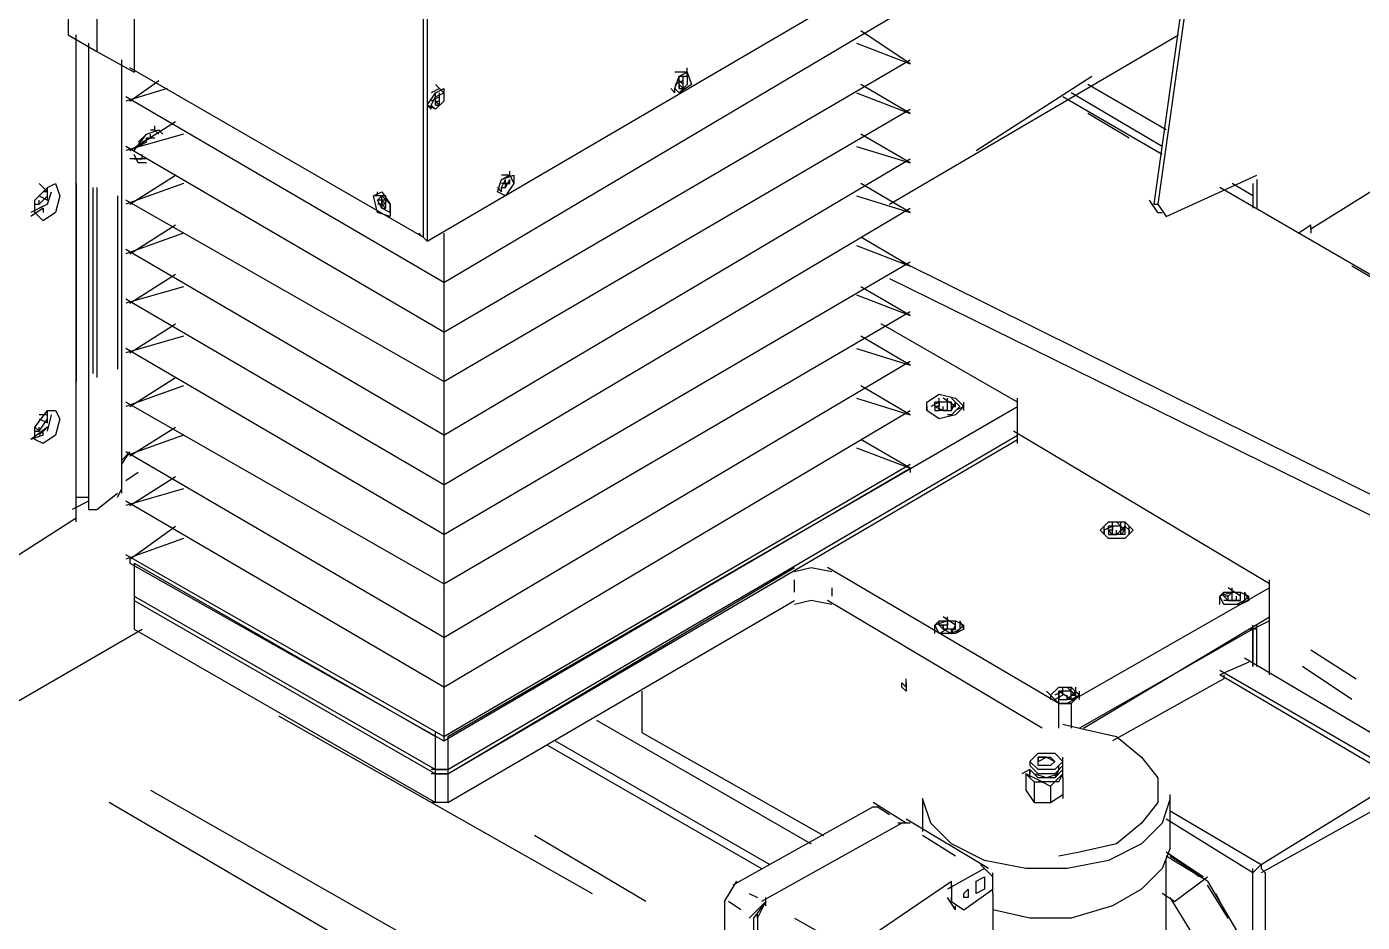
# Model space of a CAD drawing. Header units: inches. Extents: x 144 to 9879, y -166 to 6992.
# Drawn here: x 9093.6 to 9481.1, y 2898.8 to 3158.7 of the extents above; entities that cross this region are included whole.
import ezdxf

# ---------------------------------------------------------------- set-up
doc = ezdxf.new("R2010")
doc.units = ezdxf.units.IN
doc.header["$MEASUREMENT"] = 0

msp = doc.modelspace()

# ---------------------------------------------------------------- linework, layer by layer
at = {"color": 7}
for points in [[(9124.75, 3694.14), (9124.75, 3145.57)], [(9105.59, 3679.77), (9105.59, 3156.35)], [(9113.97, 3674.98), (9113.97, 3151.56)], [(9208.6, 3646.23), (9208.6, 3097.66)], [(9208.6, 3646.23), (9208.6, 3097.66)], [(9209.79, 3645.04), (9209.79, 3096.46)], [(9462.52, 3406.68), (9420.6, 3107.24)], [(9463.72, 3405.48), (9421.8, 3107.24)], [(9209.79, 3096.46), (9357.12, 3182.7)], [(9214.58, 3084.48), (9349.93, 3164.73)], [(9105.59, 3156.35), (9113.97, 3151.56)], [(9107.98, 3015.01), (9107.98, 3156.35)], [(9349.93, 3147.96), (9335.56, 3157.55)], [(9343.94, 3107.24), (9427.79, 3156.35)], [(9111.58, 3153.95), (9111.58, 3019.8)], [(9113.97, 3151.56), (9124.75, 3145.57)], [(9334.36, 3153.95), (9349.93, 3147.96)], [(9121.16, 3023.4), (9121.16, 3149.16)], [(9208.6, 3097.66), (9123.55, 3146.77)], [(9214.58, 3070.11), (9349.93, 3149.16)], [(9285.25, 3144.37), (9285.25, 3146.77)], [(9123.55, 3137.18), (9131.94, 3143.17)], [(9285.25, 3145.57), (9281.66, 3145.57)], [(9285.25, 3145.57), (9286.45, 3141.97), (9282.86, 3139.58), (9281.66, 3140.78), (9282.86, 3144.37), (9285.25, 3145.57)], [(9285.25, 3144.37), (9285.25, 3141.97), (9282.86, 3139.58), (9281.66, 3140.78), (9282.86, 3144.37), (9285.25, 3144.37)], [(9284.05, 3143.17), (9281.66, 3141.97)], [(9282.86, 3143.17), (9282.86, 3144.37)], [(9282.86, 3141.97), (9282.86, 3144.37)], [(9282.86, 3143.17), (9282.86, 3144.37)], [(9282.86, 3143.17), (9284.05, 3141.97)], [(9282.86, 3143.17), (9284.05, 3141.97)], [(9282.86, 3141.97), (9282.86, 3143.17)], [(9284.05, 3143.17), (9284.05, 3144.37)], [(9284.05, 3143.17), (9284.05, 3144.37)], [(9284.05, 3143.17), (9284.05, 3144.37)], [(9284.05, 3141.97), (9284.05, 3144.37)], [(9284.05, 3143.17), (9284.05, 3144.37)], [(9284.05, 3141.97), (9284.05, 3143.17)], [(9284.05, 3140.78), (9284.05, 3143.17)], [(9284.05, 3141.97), (9284.05, 3143.17)], [(9284.05, 3140.78), (9284.05, 3143.17)], [(9369.1, 3122.81), (9402.63, 3144.37)], [(9134.33, 3140.78), (9122.36, 3137.18)], [(9214.58, 3140.78), (9214.58, 3137.18), (9212.19, 3134.79), (9209.79, 3135.99), (9212.19, 3139.58), (9214.58, 3140.78)], [(9213.39, 3140.78), (9210.99, 3139.58)], [(9214.58, 3139.58), (9214.58, 3137.18), (9212.19, 3134.79), (9210.99, 3135.99), (9212.19, 3138.38), (9214.58, 3139.58)], [(9214.58, 3139.58), (9212.19, 3141.97)], [(9212.19, 3137.18), (9212.19, 3139.58)], [(9213.39, 3138.38), (9213.39, 3139.58)], [(9213.39, 3138.38), (9213.39, 3139.58)], [(9213.39, 3138.38), (9213.39, 3139.58)], [(9213.39, 3137.18), (9213.39, 3139.58)], [(9213.39, 3138.38), (9213.39, 3139.58)], [(9280.46, 3140.78), (9281.66, 3139.58)], [(9281.66, 3139.58), (9281.66, 3140.78)], [(9282.86, 3140.78), (9282.86, 3141.97)], [(9282.86, 3141.97), (9284.05, 3140.78)], [(9282.86, 3141.97), (9284.05, 3140.78)], [(9282.86, 3141.97), (9282.86, 3140.78)], [(9282.86, 3140.78), (9282.86, 3141.97), (9282.86, 3140.78), (9284.05, 3140.78)], [(9282.86, 3141.97), (9282.86, 3140.78)], [(9282.86, 3140.78), (9284.05, 3140.78)], [(9284.05, 3140.78), (9284.05, 3141.97)], [(9334.36, 3139.58), (9349.93, 3133.59)], [(9349.93, 3133.59), (9335.56, 3141.97)], [(9422.99, 3124.01), (9396.64, 3139.58)], [(9424.19, 3128.8), (9401.43, 3141.97)], [(9214.58, 3084.48), (9122.36, 3138.38)], [(9209.79, 3135.99), (9210.99, 3134.79)], [(9213.39, 3138.38), (9210.99, 3137.18)], [(9210.99, 3134.79), (9210.99, 3135.99)], [(9212.19, 3137.18), (9212.19, 3138.38)], [(9212.19, 3137.18), (9212.19, 3138.38)], [(9212.19, 3137.18), (9212.19, 3138.38)], [(9212.19, 3135.99), (9212.19, 3137.18)], [(9212.19, 3137.18), (9213.39, 3135.99)], [(9212.19, 3137.18), (9213.39, 3137.18)], [(9212.19, 3137.18), (9213.39, 3135.99)], [(9212.19, 3137.18), (9213.39, 3137.18)], [(9212.19, 3137.18), (9212.19, 3135.99)], [(9212.19, 3137.18), (9212.19, 3135.99)], [(9212.19, 3135.99), (9213.39, 3135.99)], [(9212.19, 3135.99), (9213.39, 3135.99)], [(9213.39, 3137.18), (9213.39, 3138.38)], [(9213.39, 3135.99), (9213.39, 3138.38)], [(9213.39, 3137.18), (9213.39, 3138.38)], [(9213.39, 3135.99), (9213.39, 3138.38)], [(9213.39, 3135.99), (9213.39, 3137.18)], [(9214.58, 3055.74), (9349.93, 3134.79)], [(9422.99, 3121.61), (9394.25, 3138.38)], [(9123.55, 3122.81), (9136.73, 3131.19)], [(9413.41, 3126.4), (9401.43, 3133.59)], [(9139.12, 3127.6), (9122.36, 3122.81)], [(9124.75, 3122.81), (9128.34, 3127.6), (9131.94, 3128.8)], [(9128.34, 3127.6), (9125.95, 3125.21)], [(9129.54, 3128.8), (9130.74, 3128.8)], [(9129.54, 3126.4), (9129.54, 3127.6)], [(9129.54, 3126.4), (9129.54, 3127.6)], [(9129.54, 3126.4), (9129.54, 3127.6)], [(9130.74, 3128.8), (9130.74, 3130)], [(9130.74, 3128.8), (9131.94, 3127.6)], [(9131.94, 3128.8), (9133.14, 3127.6)], [(9349.93, 3119.22), (9335.56, 3127.6)], [(9214.58, 3070.11), (9122.36, 3124.01)], [(9128.34, 3125.21), (9125.95, 3124.01)], [(9129.54, 3126.4), (9127.15, 3125.21)], [(9128.34, 3125.21), (9128.34, 3126.4)], [(9128.34, 3125.21), (9128.34, 3126.4)], [(9128.34, 3126.4), (9129.54, 3126.4)], [(9129.54, 3126.4), (9128.34, 3126.4)], [(9130.74, 3126.4), (9128.34, 3126.4)], [(9334.36, 3124.01), (9349.93, 3119.22)], [(9128.34, 3120.41), (9123.55, 3120.41)], [(9128.34, 3119.22), (9125.95, 3119.22), (9124.75, 3121.61)], [(9124.75, 3120.41), (9125.95, 3120.41)], [(9125.95, 3120.41), (9127.15, 3120.41)], [(9127.15, 3120.41), (9127.15, 3121.61)], [(9214.58, 3040.16), (9349.93, 3120.41)], [(9123.55, 3107.24), (9136.73, 3115.62)], [(9233.75, 3115.62), (9234.95, 3113.23), (9232.55, 3109.63), (9230.15, 3110.83), (9231.35, 3114.43), (9233.75, 3115.62)], [(9234.95, 3115.62), (9234.95, 3113.23), (9232.55, 3109.63), (9230.15, 3110.83), (9231.35, 3114.43), (9234.95, 3115.62)], [(9233.75, 3115.62), (9231.35, 3115.62)], [(9233.75, 3115.62), (9233.75, 3116.82)], [(9424.19, 3103.65), (9450.54, 3115.62)], [(9466.11, 3100.05), (9494.86, 3118.02)], [(9101.99, 3113.23), (9103.19, 3109.63), (9101.99, 3104.84), (9098.4, 3102.45), (9096.01, 3104.84), (9096.01, 3108.44), (9099.6, 3112.03), (9101.99, 3113.23)], [(9099.6, 3110.83), (9097.2, 3113.23)], [(9099.6, 3110.83), (9099.6, 3112.03)], [(9099.6, 3108.44), (9099.6, 3112.03)], [(9107.98, 3113.23), (9107.98, 3055.74)], [(9111.58, 3113.23), (9111.58, 3058.13)], [(9112.77, 3112.03), (9112.77, 3058.13)], [(9113.97, 3112.03), (9113.97, 3056.93)], [(9139.12, 3113.23), (9122.36, 3107.24)], [(9230.15, 3112.03), (9231.35, 3110.83)], [(9231.35, 3112.03), (9232.55, 3114.43)], [(9233.75, 3113.23), (9231.35, 3113.23)], [(9231.35, 3112.03), (9232.55, 3112.03)], [(9231.35, 3112.03), (9232.55, 3112.03)], [(9231.35, 3112.03), (9232.55, 3112.03)], [(9231.35, 3110.83), (9231.35, 3112.03)], [(9232.55, 3113.23), (9232.55, 3114.43)], [(9232.55, 3113.23), (9232.55, 3114.43)], [(9232.55, 3113.23), (9232.55, 3114.43)], [(9232.55, 3113.23), (9232.55, 3114.43)], [(9232.55, 3112.03), (9233.75, 3114.43)], [(9232.55, 3113.23), (9232.55, 3114.43)], [(9232.55, 3112.03), (9233.75, 3114.43)], [(9232.55, 3112.03), (9232.55, 3113.23)], [(9232.55, 3112.03), (9232.55, 3113.23)], [(9232.55, 3113.23), (9233.75, 3113.23)], [(9232.55, 3113.23), (9233.75, 3113.23)], [(9232.55, 3112.03), (9232.55, 3113.23)], [(9233.75, 3113.23), (9232.55, 3113.23)], [(9232.55, 3113.23), (9232.55, 3112.03)], [(9232.55, 3112.03), (9232.55, 3113.23)], [(9233.75, 3113.23), (9233.75, 3114.43)], [(9233.75, 3113.23), (9233.75, 3114.43)], [(9233.75, 3113.23), (9233.75, 3114.43)], [(9233.75, 3113.23), (9233.75, 3114.43)], [(9349.93, 3104.84), (9335.56, 3113.23)], [(9764.36, 2923.98), (9439.76, 3112.03)], [(9449.35, 3109.63), (9443.36, 3113.23)], [(9449.35, 3113.23), (9449.35, 3106.04)], [(9450.54, 3114.43), (9450.54, 3106.04)], [(9096.01, 3107.24), (9096.01, 3108.44)], [(9096.01, 3107.24), (9096.01, 3108.44)], [(9097.2, 3109.63), (9099.6, 3108.44)], [(9097.2, 3109.63), (9099.6, 3108.44)], [(9097.2, 3107.24), (9099.6, 3109.63)], [(9097.2, 3107.24), (9099.6, 3109.63)], [(9097.2, 3107.24), (9097.2, 3108.44)], [(9099.6, 3110.83), (9098.4, 3110.83)], [(9099.6, 3107.24), (9100.8, 3110.83)], [(9099.6, 3108.44), (9099.6, 3110.83)], [(9099.6, 3108.44), (9099.6, 3109.63)], [(9119.96, 3109.63), (9119.96, 3059.33)], [(9214.58, 3055.74), (9122.36, 3108.44)], [(9199.01, 3103.65), (9195.42, 3104.84), (9194.22, 3109.63), (9196.62, 3110.83), (9199.01, 3107.24), (9199.01, 3103.65)], [(9197.82, 3109.63), (9194.22, 3109.63)], [(9195.42, 3109.63), (9195.42, 3110.83)], [(9199.01, 3104.84), (9196.62, 3106.04), (9195.42, 3108.44), (9196.62, 3109.63), (9199.01, 3107.24), (9199.01, 3104.84)], [(9197.82, 3108.44), (9195.42, 3108.44)], [(9196.62, 3108.44), (9196.62, 3109.63)], [(9196.62, 3108.44), (9196.62, 3109.63)], [(9196.62, 3107.24), (9196.62, 3108.44)], [(9196.62, 3108.44), (9196.62, 3107.24)], [(9196.62, 3107.24), (9196.62, 3108.44)], [(9196.62, 3108.44), (9197.82, 3107.24)], [(9196.62, 3108.44), (9196.62, 3107.24)], [(9196.62, 3108.44), (9196.62, 3107.24)], [(9196.62, 3107.24), (9196.62, 3108.44)], [(9196.62, 3108.44), (9196.62, 3107.24)], [(9196.62, 3107.24), (9196.62, 3108.44)], [(9197.82, 3108.44), (9197.82, 3109.63)], [(9197.82, 3107.24), (9197.82, 3109.63)], [(9197.82, 3107.24), (9197.82, 3108.44)], [(9197.82, 3107.24), (9197.82, 3108.44)], [(9197.82, 3107.24), (9197.82, 3108.44)], [(9197.82, 3106.04), (9197.82, 3108.44)], [(9334.36, 3109.63), (9349.93, 3104.84)], [(9421.8, 3104.84), (9419.4, 3108.44)], [(9099.6, 3107.24), (9094.81, 3104.84)], [(9098.4, 3106.04), (9094.81, 3103.65)], [(9096.01, 3107.24), (9097.2, 3107.24)], [(9096.01, 3107.24), (9097.2, 3107.24)], [(9096.01, 3107.24), (9097.2, 3107.24)], [(9096.01, 3107.24), (9097.2, 3107.24)], [(9099.6, 3107.24), (9097.2, 3106.04)], [(9098.4, 3106.04), (9098.4, 3104.84)], [(9197.82, 3107.24), (9195.42, 3107.24)], [(9197.82, 3107.24), (9195.42, 3107.24)], [(9196.62, 3107.24), (9196.62, 3106.04), (9197.82, 3106.04)], [(9196.62, 3107.24), (9197.82, 3106.04)], [(9197.82, 3106.04), (9197.82, 3107.24)], [(9197.82, 3106.04), (9197.82, 3107.24)], [(9199.01, 3104.84), (9199.01, 3107.24)], [(9199.01, 3104.84), (9199.01, 3106.04)], [(9214.58, 3025.79), (9349.93, 3106.04)], [(9420.6, 3107.24), (9421.8, 3107.24)], [(9421.8, 3107.24), (9424.19, 3103.65)], [(9421.8, 3104.84), (9422.99, 3104.84)], [(9123.55, 3092.87), (9136.73, 3101.25)], [(9462.52, 3098.86), (9466.11, 3101.25)], [(9466.11, 3100.05), (9466.11, 3101.25)], [(9466.11, 3100.05), (9466.11, 3098.86)], [(9139.12, 3098.86), (9122.36, 3092.87)], [(9209.79, 3096.46), (9207.4, 3098.86)], [(9214.58, 3098.86), (9214.58, 3084.48)], [(9349.93, 3089.27), (9335.56, 3097.66)], [(9214.58, 3040.16), (9122.36, 3094.06)], [(9334.36, 3095.26), (9349.93, 3089.27)], [(9214.58, 3011.42), (9349.93, 3090.47)], [(9502.05, 3013.81), (9347.54, 3090.47)], [(9723.63, 2946.74), (9478.09, 3089.27)], [(9123.55, 3078.49), (9136.73, 3086.88)], [(9214.58, 3084.48), (9214.58, 3070.11)], [(9343.94, 3085.68), (9499.65, 3009.02)], [(9139.12, 3083.28), (9122.36, 3078.49)], [(9334.36, 3080.89), (9349.93, 3074.9)], [(9349.93, 3074.9), (9335.56, 3083.28)], [(9214.58, 3025.79), (9122.36, 3079.69)], [(9214.58, 2997.05), (9349.93, 3076.1)], [(9139.12, 3068.91), (9122.36, 3064.12)], [(9123.55, 3064.12), (9136.73, 3072.5)], [(9214.58, 3070.11), (9214.58, 3055.74)], [(9349.93, 3060.53), (9335.56, 3068.91)], [(9381.07, 3049.75), (9341.55, 3072.5)], [(9214.58, 3011.42), (9122.36, 3065.32)], [(9334.36, 3065.32), (9349.93, 3060.53)], [(9214.58, 2981.47), (9349.93, 3061.72)], [(9139.12, 3054.54), (9122.36, 3048.55)], [(9123.55, 3048.55), (9136.73, 3056.93)], [(9214.58, 3055.74), (9214.58, 3040.16)], [(9349.93, 3046.15), (9335.56, 3054.54)], [(9214.58, 2997.05), (9122.36, 3049.75)], [(9334.36, 3050.94), (9349.93, 3046.15)], [(9365.5, 3048.55), (9363.11, 3046.15), (9358.32, 3044.96), (9354.72, 3047.35), (9354.72, 3049.75), (9358.32, 3052.14), (9363.11, 3050.94), (9365.5, 3048.55)], [(9354.72, 3047.35), (9354.72, 3049.75)], [(9358.32, 3049.75), (9355.92, 3048.55)], [(9357.12, 3048.55), (9357.12, 3049.75)], [(9360.71, 3049.75), (9357.12, 3049.75)], [(9358.32, 3049.75), (9358.32, 3048.55), (9357.12, 3048.55)], [(9360.71, 3049.75), (9357.12, 3049.75)], [(9358.32, 3049.75), (9358.32, 3050.94)], [(9358.32, 3047.35), (9358.32, 3050.94)], [(9358.32, 3047.35), (9358.32, 3050.94)], [(9363.11, 3048.55), (9359.51, 3050.94)], [(9361.91, 3050.94), (9364.3, 3048.55), (9361.91, 3046.15), (9360.71, 3046.15)], [(9360.71, 3047.35), (9360.71, 3050.94)], [(9360.71, 3049.75), (9360.71, 3050.94)], [(9360.71, 3047.35), (9360.71, 3050.94)], [(9363.11, 3048.55), (9361.91, 3048.55), (9361.91, 3049.75), (9360.71, 3049.75)], [(9361.91, 3047.35), (9363.11, 3049.75)], [(9363.11, 3048.55), (9363.11, 3049.75)], [(9365.5, 3047.35), (9365.5, 3049.75)], [(9381.07, 3047.35), (9381.07, 3050.94)], [(9101.99, 3047.35), (9103.19, 3044.96), (9101.99, 3040.16), (9098.4, 3037.77), (9096.01, 3038.97), (9096.01, 3042.56), (9099.6, 3047.35), (9101.99, 3047.35)], [(9099.6, 3046.15), (9097.2, 3046.15)], [(9099.6, 3046.15), (9098.4, 3046.15)], [(9099.6, 3046.15), (9099.6, 3047.35)], [(9099.6, 3043.76), (9099.6, 3047.35)], [(9099.6, 3041.36), (9100.8, 3046.15)], [(9099.6, 3043.76), (9099.6, 3046.15)], [(9214.58, 2967.1), (9349.93, 3047.35)], [(9215.78, 2952.73), (9381.07, 3048.55)], [(9354.72, 3048.55), (9354.72, 3047.35)], [(9357.12, 3048.55), (9357.12, 3047.35), (9358.32, 3047.35)], [(9357.12, 3048.55), (9359.51, 3047.35)], [(9360.71, 3047.35), (9358.32, 3047.35)], [(9359.51, 3047.35), (9359.51, 3048.55)], [(9359.51, 3047.35), (9361.91, 3047.35)], [(9360.71, 3047.35), (9360.71, 3048.55)], [(9361.91, 3047.35), (9361.91, 3048.55)], [(9361.91, 3047.35), (9361.91, 3048.55), (9363.11, 3048.55)], [(9365.5, 3048.55), (9363.11, 3047.35)], [(9381.07, 3038.97), (9381.07, 3048.55)], [(9099.6, 3042.56), (9094.81, 3038.97)], [(9096.01, 3042.56), (9097.2, 3041.36)], [(9096.01, 3041.36), (9096.01, 3042.56)], [(9096.01, 3042.56), (9097.2, 3041.36)], [(9096.01, 3041.36), (9096.01, 3042.56)], [(9097.2, 3044.96), (9099.6, 3043.76)], [(9097.2, 3044.96), (9099.6, 3043.76)], [(9097.2, 3041.36), (9099.6, 3044.96)], [(9097.2, 3041.36), (9099.6, 3044.96)], [(9097.2, 3041.36), (9097.2, 3042.56)], [(9099.6, 3042.56), (9097.2, 3040.16)], [(9099.6, 3043.76), (9099.6, 3044.96)], [(9123.55, 3034.18), (9136.73, 3042.56)], [(9098.4, 3040.16), (9094.81, 3038.97)], [(9096.01, 3041.36), (9097.2, 3041.36)], [(9096.01, 3041.36), (9097.2, 3041.36)], [(9098.4, 3040.16), (9098.4, 3041.36)], [(9139.12, 3040.16), (9122.36, 3034.18)], [(9214.58, 3040.16), (9214.58, 3025.79)], [(9215.78, 2943.15), (9381.07, 3040.16)], [(9215.78, 2943.15), (9381.07, 3040.16)], [(9215.78, 2941.95), (9381.07, 3038.97)], [(9349.93, 3030.58), (9335.56, 3038.97)], [(9454.14, 2997.05), (9379.88, 3041.36)], [(9381.07, 3037.77), (9381.07, 3040.16)], [(9121.16, 3031.78), (9123.55, 3035.37)], [(9121.16, 3032.98), (9123.55, 3035.37)], [(9214.58, 2981.47), (9122.36, 3035.37)], [(9334.36, 3036.57), (9349.93, 3030.58)], [(9214.58, 2952.73), (9349.93, 3031.78)], [(9214.58, 2951.53), (9349.93, 3030.58)], [(9349.93, 3030.58), (9349.93, 3029.38)], [(9125.95, 3029.38), (9122.36, 3026.99)], [(9123.55, 3019.8), (9136.73, 3028.19)], [(9113.97, 3018.6), (9119.96, 3023.4)], [(9119.96, 3022.2), (9121.16, 3024.59)], [(9139.12, 3024.59), (9122.36, 3019.8)], [(9214.58, 3025.79), (9214.58, 3011.42)], [(9111.58, 3021), (9106.79, 3018.6)], [(9107.98, 3022.2), (9111.58, 3022.2)], [(9111.58, 3019.8), (9111.58, 3018.6)], [(9111.58, 3018.6), (9112.77, 3018.6)], [(9112.77, 3018.6), (9113.97, 3018.6)], [(9214.58, 2967.1), (9122.36, 3021)], [(9091.21, 3005.43), (9107.98, 3016.21)], [(9107.98, 3015.01), (9107.98, 3016.21)], [(9414.61, 3012.62), (9412.21, 3010.22), (9407.42, 3010.22), (9405.03, 3012.62), (9407.42, 3015.01), (9412.21, 3015.01), (9414.61, 3012.62)], [(9408.62, 3013.81), (9408.62, 3015.01)], [(9408.62, 3011.42), (9408.62, 3015.01)], [(9408.62, 3011.42), (9408.62, 3015.01)], [(9412.21, 3015.01), (9412.21, 3011.42), (9409.82, 3011.42)], [(9412.21, 3012.62), (9409.82, 3015.01)], [(9411.02, 3013.81), (9411.02, 3015.01)], [(9411.02, 3011.42), (9411.02, 3015.01)], [(9411.02, 3011.42), (9411.02, 3015.01)], [(9123.55, 3004.23), (9136.73, 3013.81)], [(9214.58, 3011.42), (9214.58, 2997.05)], [(9406.23, 3011.42), (9406.23, 3013.81)], [(9408.62, 3013.81), (9406.23, 3012.62)], [(9406.23, 3012.62), (9406.23, 3011.42)], [(9407.42, 3012.62), (9407.42, 3013.81)], [(9408.62, 3013.81), (9408.62, 3012.62), (9407.42, 3012.62)], [(9411.02, 3013.81), (9407.42, 3013.81)], [(9411.02, 3013.81), (9407.42, 3013.81)], [(9407.42, 3012.62), (9407.42, 3011.42), (9408.62, 3011.42)], [(9407.42, 3012.62), (9408.62, 3011.42)], [(9411.02, 3011.42), (9407.42, 3011.42)], [(9408.62, 3011.42), (9408.62, 3012.62)], [(9408.62, 3011.42), (9408.62, 3012.62)], [(9408.62, 3011.42), (9408.62, 3012.62)], [(9408.62, 3011.42), (9409.82, 3011.42)], [(9409.82, 3011.42), (9412.21, 3013.81)], [(9409.82, 3011.42), (9409.82, 3012.62)], [(9412.21, 3012.62), (9411.02, 3012.62), (9411.02, 3013.81)], [(9411.02, 3011.42), (9411.02, 3011.42), (9412.21, 3012.62)], [(9412.21, 3013.81), (9413.41, 3012.62)], [(9412.21, 3012.62), (9412.21, 3013.81)], [(9413.41, 3011.42), (9413.41, 3013.81)], [(9413.41, 3012.62), (9413.41, 3011.42)], [(9139.12, 3010.22), (9122.36, 3004.23)], [(9214.58, 2952.73), (9122.36, 3005.43)], [(9123.55, 3004.23), (9123.55, 3003.03)], [(9123.55, 3003.03), (9214.58, 2951.53)], [(9124.75, 3003.03), (9212.19, 2952.73)], [(9124.75, 3003.03), (9124.75, 2993.45)], [(9215.78, 2941.95), (9316.39, 3001.84)], [(9316.39, 3000.64), (9321.18, 3001.84), (9327.17, 3000.64)], [(9393.05, 2962.31), (9325.98, 3001.84)], [(9214.58, 2997.05), (9214.58, 2981.47)], [(9316.39, 2994.65), (9316.39, 2998.24)], [(9327.17, 2995.85), (9327.17, 2993.45)], [(9454.14, 2995.85), (9395.45, 2962.31)], [(9445.75, 2993.45), (9442.16, 2995.85)], [(9445.75, 2993.45), (9442.16, 2995.85)], [(9443.36, 2994.65), (9443.36, 2995.85)], [(9443.36, 2992.25), (9443.36, 2995.85)], [(9443.36, 2992.25), (9443.36, 2995.85)], [(9454.14, 2995.85), (9454.14, 2998.24)], [(9454.14, 2986.27), (9454.14, 2997.05)], [(9124.75, 2993.45), (9212.19, 2943.15)], [(9124.75, 2993.45), (9124.75, 2992.25)], [(9124.75, 2993.45), (9212.19, 2943.15)], [(9124.75, 2992.25), (9212.19, 2941.95)], [(9124.75, 2992.25), (9212.19, 2941.95)], [(9124.75, 2992.25), (9124.75, 2983.87)], [(9215.78, 2933.56), (9316.39, 2992.25)], [(9327.17, 2991.06), (9321.18, 2992.25), (9316.39, 2991.06)], [(9388.26, 2955.12), (9325.98, 2992.25)], [(9388.26, 2955.12), (9325.98, 2992.25)], [(9443.36, 2994.65), (9439.76, 2993.45)], [(9448.15, 2993.45), (9445.75, 2991.06), (9440.96, 2991.06), (9439.76, 2993.45), (9440.96, 2994.65), (9445.75, 2994.65), (9448.15, 2993.45)], [(9439.76, 2991.06), (9439.76, 2993.45)], [(9439.76, 2992.25), (9439.76, 2993.45)], [(9440.96, 2993.45), (9440.96, 2994.65)], [(9443.36, 2994.65), (9443.36, 2994.65), (9442.16, 2993.45), (9440.96, 2993.45)], [(9440.96, 2993.45), (9440.96, 2993.45), (9442.16, 2992.25)], [(9440.96, 2993.45), (9442.16, 2992.25)], [(9443.36, 2992.25), (9440.96, 2992.25)], [(9442.16, 2992.25), (9442.16, 2993.45)], [(9445.75, 2992.25), (9442.16, 2992.25)], [(9442.16, 2992.25), (9444.55, 2992.25)], [(9443.36, 2992.25), (9443.36, 2993.45)], [(9446.95, 2994.65), (9446.95, 2992.25), (9444.55, 2991.06)], [(9444.55, 2992.25), (9444.55, 2993.45)], [(9444.55, 2992.25), (9445.75, 2992.25)], [(9444.55, 2992.25), (9445.75, 2992.25)], [(9445.75, 2993.45), (9445.75, 2994.65)], [(9445.75, 2992.25), (9445.75, 2994.65)], [(9445.75, 2992.25), (9445.75, 2994.65)], [(9445.75, 2992.25), (9445.75, 2994.65)], [(9445.75, 2992.25), (9445.75, 2993.45)], [(9445.75, 2992.25), (9445.75, 2993.45)], [(9448.15, 2992.25), (9445.75, 2991.06)], [(9446.95, 2994.65), (9448.15, 2992.25)], [(9448.15, 2992.25), (9448.15, 2993.45)], [(9363.11, 2985.07), (9359.51, 2987.46)], [(9363.11, 2985.07), (9359.51, 2987.46)], [(9360.71, 2986.27), (9360.71, 2987.46)], [(9360.71, 2983.87), (9360.71, 2987.46)], [(9360.71, 2983.87), (9360.71, 2987.46)], [(9400.24, 2955.12), (9454.14, 2987.46)], [(9454.14, 2970.69), (9454.14, 2987.46)], [(8329.44, 2521.53), (9127.15, 2983.87)], [(9124.75, 2983.87), (9212.19, 2933.56)], [(9360.71, 2986.27), (9357.12, 2985.07)], [(9365.5, 2985.07), (9363.11, 2982.67), (9358.32, 2982.67), (9357.12, 2985.07), (9358.32, 2986.27), (9363.11, 2986.27), (9365.5, 2985.07)], [(9357.12, 2982.67), (9357.12, 2985.07)], [(9357.12, 2983.87), (9357.12, 2985.07)], [(9358.32, 2985.07), (9358.32, 2986.27)], [(9360.71, 2986.27), (9360.71, 2985.07), (9358.32, 2985.07)], [(9358.32, 2985.07), (9359.51, 2985.07), (9359.51, 2983.87)], [(9358.32, 2985.07), (9359.51, 2983.87)], [(9360.71, 2983.87), (9358.32, 2982.67)], [(9359.51, 2983.87), (9359.51, 2985.07)], [(9363.11, 2983.87), (9359.51, 2983.87)], [(9359.51, 2983.87), (9361.91, 2982.67)], [(9360.71, 2983.87), (9360.71, 2985.07)], [(9364.3, 2986.27), (9364.3, 2983.87), (9361.91, 2982.67)], [(9361.91, 2982.67), (9363.11, 2985.07)], [(9361.91, 2982.67), (9361.91, 2983.87)], [(9361.91, 2983.87), (9363.11, 2983.87)], [(9363.11, 2985.07), (9363.11, 2986.27)], [(9363.11, 2983.87), (9363.11, 2986.27)], [(9363.11, 2983.87), (9363.11, 2986.27)], [(9363.11, 2983.87), (9363.11, 2986.27)], [(9363.11, 2983.87), (9363.11, 2985.07)], [(9363.11, 2983.87), (9363.11, 2985.07)], [(9365.5, 2983.87), (9363.11, 2982.67)], [(9364.3, 2986.27), (9365.5, 2983.87)], [(9365.5, 2983.87), (9365.5, 2985.07)], [(9449.35, 2983.87), (9399.04, 2955.12)], [(9450.54, 2983.87), (9448.15, 2983.87)], [(9454.14, 2986.27), (9449.35, 2983.87)], [(9449.35, 2973.09), (9449.35, 2985.07)], [(9449.35, 2983.87), (9449.35, 2973.09)], [(9450.54, 2973.09), (9450.54, 2985.07)], [(9450.54, 2973.09), (9450.54, 2985.07)], [(9214.58, 2981.47), (9214.58, 2967.1)], [(9466.11, 2977.88), (9479.29, 2969.5)], [(9448.15, 2974.29), (9439.76, 2970.69)], [(9499.65, 2944.34), (9446.95, 2975.49)], [(9478.09, 2963.51), (9463.72, 2973.09)], [(9348.73, 2965.9), (9347.54, 2967.1), (9347.54, 2968.3), (9348.73, 2967.1), (9348.73, 2965.9)], [(9348.73, 2968.3), (9348.73, 2969.5)], [(9348.73, 2968.3), (9348.73, 2967.1)], [(9348.73, 2967.1), (9348.73, 2968.3)], [(9440.96, 2969.5), (9408.62, 2951.53)], [(9493.66, 2940.75), (9439.76, 2971.89)], [(9493.66, 2940.75), (9439.76, 2971.89)], [(9492.47, 2939.55), (9439.76, 2970.69)], [(9492.47, 2939.55), (9439.76, 2970.69)], [(9440.96, 2970.69), (9440.96, 2969.5)], [(9214.58, 2967.1), (9214.58, 2952.73)], [(9272.08, 2965.9), (9272.08, 2953.93)], [(9391.85, 2963.51), (9389.46, 2965.9)], [(9399.04, 2964.71), (9396.64, 2962.31), (9393.05, 2962.31), (9390.66, 2964.71), (9393.05, 2967.1), (9396.64, 2967.1), (9399.04, 2964.71)], [(9390.66, 2964.71), (9390.66, 2963.51)], [(9394.25, 2965.9), (9391.85, 2964.71)], [(9394.25, 2964.71), (9391.85, 2963.51)], [(9396.64, 2963.51), (9393.05, 2965.9)], [(9393.05, 2964.71), (9393.05, 2965.9)], [(9394.25, 2965.9), (9393.05, 2965.9), (9393.05, 2964.71)], [(9396.64, 2965.9), (9393.05, 2965.9)], [(9396.64, 2965.9), (9393.05, 2965.9)], [(9393.05, 2963.51), (9393.05, 2964.71)], [(9393.05, 2964.71), (9393.05, 2963.51)], [(9393.05, 2964.71), (9393.05, 2963.51)], [(9394.25, 2965.9), (9394.25, 2967.1)], [(9394.25, 2964.71), (9394.25, 2967.1)], [(9394.25, 2964.71), (9394.25, 2967.1)], [(9394.25, 2964.71), (9394.25, 2965.9)], [(9397.84, 2967.1), (9397.84, 2963.51), (9395.45, 2963.51)], [(9397.84, 2964.71), (9395.45, 2967.1)], [(9395.45, 2963.51), (9397.84, 2965.9)], [(9395.45, 2963.51), (9395.45, 2964.71)], [(9396.64, 2965.9), (9396.64, 2967.1)], [(9396.64, 2963.51), (9396.64, 2967.1)], [(9396.64, 2963.51), (9396.64, 2967.1)], [(9397.84, 2964.71), (9396.64, 2964.71), (9396.64, 2965.9)], [(9399.04, 2964.71), (9396.64, 2963.51)], [(9396.64, 2963.51), (9396.64, 2964.71), (9397.84, 2964.71)], [(9397.84, 2965.9), (9399.04, 2964.71)], [(9397.84, 2964.71), (9397.84, 2965.9)], [(9399.04, 2963.51), (9399.04, 2965.9)], [(9393.05, 2963.51), (9395.45, 2963.51)], [(9393.05, 2955.12), (9393.05, 2963.51)], [(9393.05, 2962.31), (9396.64, 2962.31)], [(9396.64, 2962.31), (9396.64, 2955.12)], [(9166.67, 2958.72), (9257.7, 2907.21)], [(9258.9, 2957.52), (9321.18, 2921.59)], [(9212.19, 2943.15), (9212.19, 2953.93)], [(9214.58, 2952.73), (9214.58, 2951.53)], [(9215.78, 2952.73), (9215.78, 2943.15)], [(9272.08, 2953.93), (9324.78, 2923.98)], [(9394.25, 2956.32), (9399.04, 2955.12), (9409.82, 2952.73), (9417.01, 2946.74), (9421.8, 2940.75), (9421.8, 2933.56), (9417.01, 2927.57), (9409.82, 2921.59), (9399.04, 2919.19), (9393.05, 2917.99)], [(9244.53, 2950.33), (9306.81, 2914.4)], [(9246.92, 2951.53), (9309.21, 2915.6)], [(9394.25, 2945.54), (9391.85, 2943.15), (9387.06, 2943.15), (9384.67, 2945.54), (9387.06, 2947.94), (9391.85, 2947.94), (9394.25, 2945.54)], [(9394.25, 2945.54), (9391.85, 2943.15), (9387.06, 2943.15), (9384.67, 2945.54)], [(9384.67, 2945.54), (9384.67, 2944.34)], [(9391.85, 2945.54), (9390.66, 2944.34), (9387.06, 2944.34), (9387.06, 2946.74), (9390.66, 2946.74), (9391.85, 2945.54)], [(9387.06, 2944.34), (9387.06, 2946.74), (9389.46, 2946.74)], [(9387.06, 2945.54), (9389.46, 2946.74), (9391.85, 2945.54)], [(9389.46, 2946.74), (9387.06, 2946.74), (9387.06, 2945.54)], [(9394.25, 2944.34), (9394.25, 2946.74)], [(9215.78, 2943.15), (9210.99, 2943.15)], [(9215.78, 2941.95), (9210.99, 2941.95)], [(9212.19, 2941.95), (9212.19, 2944.34)], [(9212.19, 2943.15), (9215.78, 2943.15)], [(9212.19, 2933.56), (9212.19, 2943.15)], [(9212.19, 2941.95), (9215.78, 2941.95)], [(9215.78, 2943.15), (9215.78, 2941.95)], [(9215.78, 2941.95), (9215.78, 2933.56)], [(9384.67, 2943.15), (9382.27, 2941.95)], [(9388.26, 2939.55), (9383.47, 2941.95)], [(9383.47, 2941.95), (9384.67, 2940.75)], [(9383.47, 2941.95), (9383.47, 2937.16)], [(9394.25, 2944.34), (9391.85, 2941.95), (9387.06, 2941.95), (9384.67, 2944.34)], [(9394.25, 2943.15), (9391.85, 2940.75), (9387.06, 2940.75), (9384.67, 2943.15)], [(9393.05, 2943.15), (9391.85, 2940.75), (9387.06, 2940.75), (9384.67, 2943.15)], [(9384.67, 2940.75), (9384.67, 2943.15)], [(9384.67, 2943.15), (9384.67, 2941.95)], [(9393.05, 2941.95), (9389.46, 2940.75), (9385.86, 2941.95)], [(9394.25, 2941.95), (9391.85, 2939.55)], [(9393.05, 2943.15), (9393.05, 2944.34)], [(9393.05, 2939.55), (9394.25, 2941.95)], [(9394.25, 2943.15), (9394.25, 2944.34)], [(9394.25, 2940.75), (9394.25, 2944.34)], [(9394.25, 2941.95), (9394.25, 2944.34)], [(9129.54, 2937.16), (9257.7, 2864.09)], [(9383.47, 2937.16), (9385.86, 2933.56)], [(9384.67, 2940.75), (9385.86, 2939.55)], [(9385.86, 2939.55), (9388.26, 2939.55)], [(9385.86, 2939.55), (9385.86, 2933.56)], [(9393.05, 2939.55), (9387.06, 2939.55)], [(9388.26, 2939.55), (9390.66, 2938.35)], [(9390.66, 2938.35), (9393.05, 2940.75)], [(9390.66, 2938.35), (9390.66, 2933.56)], [(9394.25, 2940.75), (9394.25, 2934.76)], [(9451.74, 2915.6), (9492.47, 2940.75)], [(9494.86, 2937.16), (9451.74, 2913.2)], [(9256.51, 2852.12), (9117.57, 2933.56)], [(9215.78, 2933.56), (9210.99, 2933.56)], [(9348.73, 2927.57), (9339.15, 2933.56)], [(9425.39, 2934.76), (9422.99, 2927.57), (9417.01, 2921.59), (9407.42, 2916.8), (9395.45, 2914.4), (9383.47, 2914.4), (9371.49, 2916.8), (9361.91, 2921.59), (9355.92, 2927.57), (9353.52, 2934.76)], [(9353.52, 2934.76), (9353.52, 2925.18)], [(9385.86, 2933.56), (9390.66, 2933.56)], [(9390.66, 2933.56), (9394.25, 2935.96)], [(9425.39, 2920.39), (9425.39, 2935.96)], [(9339.15, 2932.37), (9298.43, 2909.61)], [(9339.15, 2932.37), (9340.35, 2932.37)], [(9343.94, 2929.97), (9340.35, 2932.37)], [(9425.39, 2931.17), (9451.74, 2915.6)], [(9347.54, 2927.57), (9306.81, 2904.82)], [(9347.54, 2927.57), (9306.81, 2904.82)], [(9349.93, 2927.57), (9346.34, 2927.57)], [(9349.93, 2927.57), (9346.34, 2927.57)], [(9372.69, 2914.4), (9348.73, 2928.77)], [(9449.35, 2913.2), (9424.19, 2928.77)], [(9273.27, 2904.82), (9240.93, 2923.98)], [(9363.11, 2917.99), (9353.52, 2923.98)], [(9425.39, 2920.39), (9422.99, 2914.4), (9417.01, 2908.41), (9408.62, 2903.62), (9396.64, 2900.03), (9384.67, 2900.03), (9373.89, 2902.42)], [(9433.77, 2912), (9424.19, 2919.19)], [(9434.97, 2912), (9424.19, 2919.19)], [(9436.17, 2910.81), (9424.19, 2917.99)], [(9425.39, 2917.99), (9434.97, 2912)], [(9371.49, 2914.4), (9360.71, 2908.41)], [(9373.89, 2912), (9370.29, 2915.6)], [(9424.19, 2888.05), (9424.19, 2916.8)], [(9449.35, 2913.2), (9451.74, 2915.6)], [(9449.35, 2853.31), (9449.35, 2914.4)], [(9451.74, 2915.6), (9451.74, 2914.4)], [(9451.74, 2914.4), (9452.94, 2913.2)], [(9296.03, 2904.82), (9299.63, 2910.81)], [(9335.56, 2892.84), (9361.91, 2910.81)], [(9361.91, 2908.41), (9361.91, 2910.81)], [(9369.1, 2907.21), (9369.1, 2910.81), (9371.49, 2912), (9371.49, 2908.41), (9369.1, 2907.21)], [(9373.89, 2907.21), (9373.89, 2913.2)], [(9426.59, 2904.82), (9436.17, 2912)], [(9436.17, 2910.81), (9444.55, 2896.43)], [(9452.94, 2913.2), (9452.94, 2853.31)], [(9303.22, 2907.21), (9305.61, 2906.02)], [(9361.91, 2909.61), (9361.91, 2904.82)], [(9361.91, 2908.41), (9361.91, 2904.82)], [(9365.5, 2902.42), (9373.89, 2908.41)], [(9366.7, 2908.41), (9366.7, 2906.02), (9365.5, 2906.02), (9365.5, 2907.21), (9366.7, 2908.41)], [(9373.89, 2907.21), (9373.89, 2840.14)], [(9426.59, 2904.82), (9422.99, 2907.21)], [(9442.16, 2900.03), (9436.17, 2909.61)], [(9438.57, 2907.21), (9442.16, 2900.03)], [(9296.03, 2904.82), (9296.03, 2797.02)], [(9300.82, 2902.42), (9297.23, 2904.82)], [(9308.01, 2904.82), (9303.22, 2900.03)], [(9308.01, 2904.82), (9304.42, 2900.03)], [(9305.61, 2900.03), (9308.01, 2904.82)], [(9308.01, 2903.62), (9308.01, 2906.02)], [(9308.01, 2903.62), (9308.01, 2904.82)], [(9363.11, 2902.42), (9360.71, 2906.02)], [(9361.91, 2904.82), (9361.91, 2906.02)], [(9361.91, 2904.82), (9365.5, 2902.42)], [(9363.11, 2902.42), (9363.11, 2903.62)], [(9434.97, 2890.44), (9425.39, 2906.02)], [(9304.42, 2900.03), (9304.42, 2792.23)], [(9305.61, 2900.03), (9305.61, 2901.22)], [(9305.61, 2900.03), (9305.61, 2901.22)], [(9305.61, 2900.03), (9305.61, 2792.23)], [(9316.39, 2900.03), (9324.78, 2895.24)]]:
    msp.add_lwpolyline(points, dxfattribs=at)

doc.saveas('drawing.dxf')
